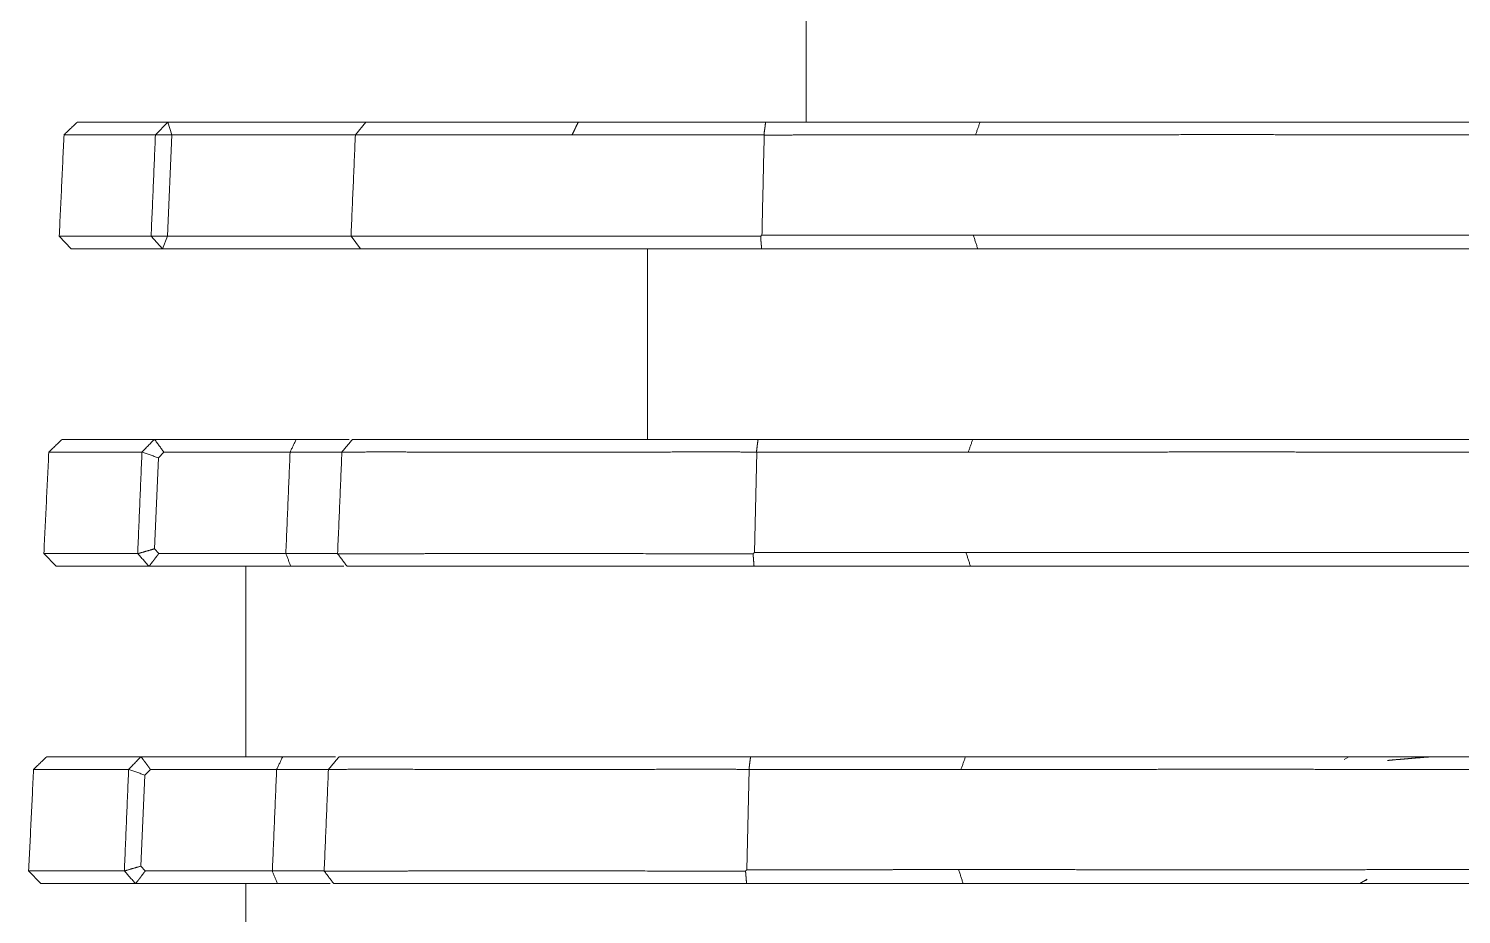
# Paper-space layout 'A3_1' of a CAD drawing. Header units: millimetres. Extents: x 0 to 420, y 0 to 297.
# Drawn here: x 181.93 to 193.21, y 136.53 to 143.5 of the extents above; entities that cross this region are included whole.
import ezdxf

# ---------------------------------------------------------------- set-up
doc = ezdxf.new("R2010")
doc.units = ezdxf.units.MM
doc.layers.add('170', color=7, linetype='Continuous', true_color=0xffffff)

psp = doc.layouts.new('A3_1')

# ---------------------------------------------------------------- linework, layer by layer
at = {"layer": '170', "color": 155, "linetype": 'Continuous', "lineweight": 13}
for p, q in [((188.051, 144.268), (188.051, 142.768)), ((183.023, 142.768), (182.925, 142.668)), ((182.925, 142.668), (183.055, 142.668)), ((183.055, 142.668), (183.021, 141.868)), ((183.023, 142.768), (183.055, 142.668)), ((183.023, 142.768), (184.583, 142.768)), ((184.583, 142.768), (184.5, 142.668)), ((187.21, 142.668), (186.207, 142.668)), ((182.167, 141.868), (182.262, 141.768)), ((182.891, 141.868), (183.021, 141.868)), ((182.891, 141.868), (182.98, 141.768)), ((183.021, 141.868), (182.98, 141.768)), ((184.541, 141.768), (182.98, 141.768)), ((183.021, 141.868), (184.466, 141.868)), ((184.466, 141.868), (184.541, 141.768)), ((186.801, 141.768), (186.801, 140.268)), ((184.034, 140.268), (184.45, 140.268)), ((182.948, 140.123), (182.917, 139.406)), ((182.991, 140.168), (182.948, 140.123)), ((184.394, 140.168), (183.986, 140.168)), ((187.644, 139.376), (187.662, 140.168)), ((182.917, 139.406), (182.951, 139.368)), ((182.046, 139.368), (182.142, 139.268)), ((183.952, 139.368), (184.36, 139.368)), ((183.637, 139.268), (183.637, 137.768)), ((184.408, 139.268), (183.992, 139.268)), ((183.928, 137.768), (184.344, 137.768)), ((192.327, 137.768), (192.291, 137.747)), ((182.842, 137.623), (182.811, 136.906)), ((182.885, 137.668), (182.842, 137.623)), ((184.288, 137.668), (183.88, 137.668)), ((187.585, 136.876), (187.603, 137.668)), ((181.926, 136.868), (182.021, 136.768)), ((182.811, 136.906), (182.845, 136.868)), ((183.846, 136.868), (184.254, 136.868)), ((192.471, 136.802), (192.413, 136.768)), ((183.637, 136.768), (183.637, 135.268)), ((184.302, 136.768), (183.886, 136.768))]:
    psp.add_line(p, q, dxfattribs=at)
for points in [[(182.205, 142.668), (182.167, 141.868)], [(182.31, 142.768), (182.204, 142.667)], [(182.925, 142.668), (182.205, 142.668)], [(182.31, 142.768), (183.023, 142.768)], [(182.891, 141.868), (182.925, 142.668)], [(186.207, 142.668), (183.055, 142.668)], [(184.5, 142.668), (184.466, 141.868)], [(187.721, 142.668), (184.5, 142.668)], [(184.583, 142.768), (187.732, 142.768)], [(187.703, 141.876), (187.721, 142.668)], [(187.732, 142.768), (189.422, 142.768)], [(189.386, 142.668), (189.422, 142.768)], [(189.368, 141.878), (189.404, 141.768)], [(182.167, 141.868), (182.891, 141.868)], [(182.98, 141.768), (182.262, 141.768)], [(184.466, 141.868), (187.693, 141.868)], [(187.701, 141.768), (184.541, 141.768)], [(187.693, 141.868), (187.703, 141.876)], [(189.404, 141.768), (187.701, 141.768)], [(182.19, 140.268), (182.084, 140.167)], [(182.19, 140.268), (182.917, 140.268)], [(182.819, 140.168), (182.916, 140.268)], [(182.917, 140.268), (184.034, 140.268)], [(182.991, 140.168), (182.918, 140.268)], [(184.034, 140.268), (183.986, 140.168)], [(184.477, 140.268), (184.394, 140.168)], [(187.673, 140.268), (189.364, 140.268)], [(189.329, 140.168), (189.364, 140.268)], [(182.085, 140.168), (182.046, 139.368)], [(182.819, 140.168), (182.085, 140.168)], [(182.785, 139.368), (182.819, 140.168)], [(182.948, 140.123), (182.819, 140.168)], [(183.986, 140.168), (182.991, 140.168)], [(183.986, 140.168), (183.952, 139.368)], [(184.394, 140.168), (184.36, 139.367)], [(182.046, 139.368), (182.785, 139.368)], [(182.874, 139.268), (182.786, 139.368)], [(182.951, 139.368), (183.952, 139.368)], [(183.952, 139.368), (183.992, 139.268)], [(184.36, 139.367), (184.435, 139.268)], [(189.31, 139.378), (189.346, 139.268)], [(182.874, 139.268), (182.142, 139.268)], [(183.992, 139.268), (182.875, 139.268)], [(189.346, 139.268), (187.641, 139.268)], [(182.069, 137.768), (181.964, 137.667)], [(182.069, 137.768), (182.811, 137.768)], [(182.714, 137.668), (182.811, 137.768)], [(182.811, 137.768), (183.928, 137.768)], [(183.928, 137.768), (183.88, 137.668)], [(184.372, 137.768), (184.288, 137.668)], [(187.614, 137.768), (189.307, 137.768)], [(189.271, 137.668), (189.307, 137.768)], [(181.965, 137.668), (181.926, 136.868)], [(182.714, 137.668), (181.965, 137.668)], [(182.68, 136.868), (182.714, 137.668)], [(182.842, 137.623), (182.714, 137.668)], [(183.88, 137.668), (182.885, 137.668)], [(183.88, 137.668), (183.846, 136.868)], [(184.288, 137.668), (184.254, 136.867)], [(181.926, 136.868), (182.68, 136.868)], [(182.768, 136.768), (182.68, 136.868)], [(182.845, 136.868), (183.846, 136.868)], [(183.846, 136.868), (183.886, 136.768)], [(184.254, 136.867), (184.33, 136.768)], [(189.253, 136.878), (189.288, 136.768)], [(182.768, 136.768), (182.021, 136.768)], [(183.886, 136.768), (182.769, 136.768)], [(189.288, 136.768), (187.582, 136.768)]]:
    psp.add_open_spline(points, degree=1, dxfattribs=at)
for points, knots in [([(186.207, 142.668), (186.228, 142.71), (186.242, 142.739), (186.249, 142.753), (186.256, 142.768)], [0, 0, 0.419855, 0.709887, 0.854984, 1, 1]), ([(187.719, 142.668), (187.722, 142.693), (187.726, 142.718), (187.729, 142.743), (187.732, 142.768)], [0, 0, 0.249687, 0.499652, 0.749722, 1, 1]), ([(189.386, 142.668), (189.285, 142.668), (189.131, 142.668), (189.027, 142.668), (188.766, 142.668), (188.45, 142.668), (188.291, 142.667), (188.185, 142.667), (187.925, 142.666), (187.721, 142.666)], [0, 0, 0.060725, 0.153252, 0.215752, 0.372765, 0.562413, 0.657745, 0.721288, 0.877632, 1, 1]), ([(196.543, 142.668), (196.108, 142.668), (195.667, 142.668), (195.222, 142.668), (194.998, 142.669), (194.774, 142.669), (194.322, 142.669), (193.868, 142.668), (193.412, 142.668), (192.956, 142.668), (192.5, 142.668), (192.045, 142.668), (191.591, 142.669), (191.141, 142.669), (190.696, 142.668), (189.818, 142.668), (189.386, 142.668)], [0, 0, 0.060823, 0.122337, 0.184503, 0.215819, 0.247236, 0.310341, 0.37381, 0.437499, 0.501248, 0.564931, 0.628532, 0.691895, 0.75478, 0.817033, 0.939645, 1, 1]), ([(189.422, 142.768), (191.164, 142.768), (194.758, 142.768), (196.509, 142.768)], [0, 0, 0.245818, 0.752974, 1, 1]), ([(187.703, 141.876), (187.804, 141.877), (187.907, 141.877), (188.011, 141.877), (188.116, 141.877), (188.536, 141.877), (188.747, 141.877), (188.852, 141.878), (188.958, 141.878), (189.165, 141.878), (189.368, 141.878)], [0, 0, 0.060944, 0.122633, 0.185041, 0.247834, 0.500087, 0.626828, 0.690366, 0.753569, 0.878063, 1, 1]), ([(189.368, 141.878), (189.803, 141.878), (190.242, 141.878), (190.687, 141.877), (190.911, 141.877), (191.363, 141.877), (191.589, 141.877), (192.044, 141.877), (192.501, 141.878), (192.959, 141.878), (193.188, 141.878), (193.418, 141.878), (193.875, 141.877), (194.331, 141.877), (194.558, 141.877), (194.898, 141.877), (195.123, 141.877), (195.46, 141.878), (196.124, 141.878), (196.56, 141.878)], [0, 0, 0.060408, 0.121552, 0.183388, 0.214559, 0.277298, 0.308825, 0.372084, 0.435584, 0.499289, 0.531155, 0.563019, 0.626603, 0.689974, 0.721579, 0.768815, 0.80017, 0.84693, 0.939287, 1, 1]), ([(187.701, 141.768), (187.699, 141.793), (187.696, 141.818), (187.695, 141.843), (187.693, 141.868)], [0, 0, 0.25028, 0.500372, 0.75021, 1, 1]), ([(196.527, 141.768), (194.767, 141.768), (191.155, 141.768), (189.404, 141.768)], [0, 0, 0.246978, 0.754156, 1, 1]), ([(184.477, 140.268), (185.417, 140.268), (187.673, 140.268)], [0, 0, 0.294257, 1, 1]), ([(187.66, 140.168), (187.663, 140.193), (187.666, 140.218), (187.669, 140.243), (187.673, 140.268)], [0, 0, 0.249782, 0.499666, 0.749729, 1, 1]), ([(189.364, 140.268), (192.959, 140.268), (196.565, 140.268)], [0, 0, 0.499244, 1, 1]), ([(187.662, 140.168), (187.427, 140.169), (187.195, 140.169), (186.743, 140.168), (186.523, 140.168), (186.307, 140.168), (185.887, 140.168), (185.485, 140.168), (185.101, 140.168), (184.738, 140.169), (184.394, 140.168)], [0, 0, 0.071935, 0.142776, 0.281017, 0.348398, 0.414608, 0.543064, 0.666182, 0.783543, 0.894814, 1, 1]), ([(189.329, 140.168), (189.227, 140.168), (189.125, 140.168), (189.021, 140.168), (188.917, 140.168), (188.497, 140.168), (188.286, 140.167), (188.18, 140.167), (188.074, 140.167), (187.866, 140.166), (187.662, 140.166)], [0, 0, 0.060698, 0.122165, 0.184388, 0.246983, 0.498927, 0.625817, 0.689491, 0.752781, 0.877588, 1, 1]), ([(196.599, 140.168), (196.157, 140.168), (195.709, 140.168), (195.257, 140.168), (195.144, 140.169), (194.916, 140.169), (194.572, 140.169), (194.342, 140.169), (193.881, 140.168), (193.418, 140.168), (192.954, 140.168), (192.491, 140.168), (192.028, 140.168), (191.798, 140.169), (191.568, 140.169), (191.111, 140.169), (190.658, 140.168), (189.767, 140.168), (189.329, 140.168)], [0, 0, 0.060812, 0.122324, 0.184498, 0.200144, 0.231514, 0.27875, 0.310359, 0.373849, 0.437559, 0.501319, 0.565023, 0.62865, 0.660375, 0.692027, 0.754878, 0.8171, 0.939663, 1, 1]), ([(182.917, 139.406), (182.884, 139.396), (182.818, 139.377), (182.786, 139.367)], [0, 0, 0.25, 0.75, 1, 1]), ([(182.951, 139.368), (182.932, 139.343), (182.913, 139.318), (182.903, 139.305), (182.884, 139.28), (182.875, 139.268)], [0, 0, 0.249992, 0.499918, 0.625045, 0.874971, 1, 1]), ([(184.36, 139.367), (184.53, 139.367), (184.885, 139.367), (185.164, 139.368), (185.356, 139.368), (185.653, 139.368), (185.961, 139.368), (186.171, 139.368), (186.494, 139.368), (187.166, 139.367), (187.633, 139.367)], [0, 0, 0.05187, 0.160291, 0.245611, 0.304384, 0.395179, 0.489063, 0.553354, 0.652107, 0.857385, 1, 1]), ([(187.633, 139.367), (187.638, 139.372), (187.644, 139.376)], [0, 0, 0.499417, 1, 1]), ([(187.641, 139.268), (187.639, 139.293), (187.637, 139.318), (187.635, 139.343), (187.633, 139.367)], [0, 0, 0.250246, 0.500321, 0.750244, 1, 1]), ([(187.644, 139.376), (187.745, 139.377), (187.848, 139.377), (187.952, 139.377), (188.057, 139.377), (188.477, 139.377), (188.689, 139.377), (188.795, 139.378), (188.9, 139.378), (189.107, 139.378), (189.31, 139.378)], [0, 0, 0.060982, 0.122683, 0.185115, 0.24792, 0.500205, 0.626955, 0.690479, 0.75368, 0.878124, 1, 1]), ([(189.31, 139.378), (189.752, 139.378), (190.198, 139.378), (190.65, 139.377), (190.764, 139.377), (190.992, 139.377), (191.566, 139.377), (192.028, 139.377), (192.492, 139.378), (192.958, 139.378), (193.423, 139.378), (193.887, 139.377), (194.351, 139.377), (194.812, 139.377), (195.27, 139.377), (195.724, 139.378), (196.616, 139.378)], [0, 0, 0.060383, 0.121508, 0.183335, 0.198902, 0.230137, 0.308674, 0.37196, 0.43553, 0.499226, 0.562886, 0.626501, 0.689943, 0.753056, 0.815698, 0.877841, 1, 1]), ([(187.641, 139.268), (185.378, 139.268), (184.435, 139.268)], [0, 0, 0.705825, 1, 1]), ([(196.582, 139.268), (192.958, 139.268), (189.346, 139.268)], [0, 0, 0.500824, 1, 1]), ([(182.812, 137.768), (182.83, 137.743), (182.839, 137.731), (182.858, 137.706), (182.867, 137.693), (182.876, 137.681), (182.885, 137.668)], [0, 0, 0.250024, 0.37497, 0.625061, 0.750008, 0.875053, 1, 1]), ([(184.372, 137.768), (185.325, 137.768), (187.614, 137.768)], [0, 0, 0.294, 1, 1]), ([(187.601, 137.668), (187.604, 137.693), (187.607, 137.718), (187.61, 137.743), (187.614, 137.768)], [0, 0, 0.249712, 0.499627, 0.749723, 1, 1]), ([(189.307, 137.768), (190.499, 137.768), (192.959, 137.768), (195.422, 137.768), (196.62, 137.768)], [0, 0, 0.163014, 0.49931, 0.836166, 1, 1]), ([(192.63, 137.738), (192.691, 137.744), (192.754, 137.749), (192.787, 137.752), (192.82, 137.755), (192.854, 137.758), (192.888, 137.76), (192.985, 137.768)], [0, 0, 0.172098, 0.350862, 0.442732, 0.536221, 0.631387, 0.727532, 1, 1]), ([(187.603, 137.668), (187.364, 137.669), (187.129, 137.669), (186.671, 137.668), (186.447, 137.668), (186.228, 137.668), (186.012, 137.668), (185.698, 137.668), (185.494, 137.668), (185.197, 137.668), (184.636, 137.669), (184.288, 137.668)], [0, 0, 0.071988, 0.142884, 0.281203, 0.348626, 0.414858, 0.479768, 0.574622, 0.636196, 0.725875, 0.894931, 1, 1]), ([(189.271, 137.668), (189.17, 137.668), (189.067, 137.668), (188.963, 137.668), (188.859, 137.668), (188.439, 137.668), (188.227, 137.667), (188.121, 137.667), (188.068, 137.667), (187.807, 137.666), (187.603, 137.666)], [0, 0, 0.060663, 0.122094, 0.184306, 0.246889, 0.49881, 0.625725, 0.689399, 0.721137, 0.877547, 1, 1]), ([(196.654, 137.668), (196.206, 137.668), (195.752, 137.668), (195.294, 137.668), (195.063, 137.669), (194.947, 137.669), (194.598, 137.669), (194.131, 137.669), (193.662, 137.668), (193.192, 137.668), (192.721, 137.668), (192.252, 137.668), (191.783, 137.669), (191.317, 137.669), (191.085, 137.669), (190.624, 137.668), (190.167, 137.668), (189.271, 137.668)], [0, 0, 0.060734, 0.122176, 0.184287, 0.215575, 0.231256, 0.278448, 0.341712, 0.405282, 0.468984, 0.532665, 0.596305, 0.659732, 0.722834, 0.75426, 0.816737, 0.878591, 1, 1]), ([(182.811, 136.906), (182.746, 136.887), (182.68, 136.867)], [0, 0, 0.500083, 1, 1]), ([(182.845, 136.868), (182.835, 136.855), (182.816, 136.83), (182.807, 136.818), (182.798, 136.805), (182.788, 136.793), (182.769, 136.768)], [0, 0, 0.124909, 0.374992, 0.5, 0.624909, 0.749918, 1, 1]), ([(184.254, 136.867), (184.426, 136.867), (184.786, 136.867), (185.069, 136.868), (185.264, 136.868), (185.565, 136.868), (185.877, 136.868), (186.09, 136.868), (186.418, 136.868), (187.1, 136.867), (187.574, 136.867)], [0, 0, 0.051808, 0.16013, 0.245391, 0.304141, 0.394924, 0.488802, 0.553106, 0.65189, 0.857284, 1, 1]), ([(187.574, 136.867), (187.579, 136.872), (187.585, 136.876)], [0, 0, 0.500336, 1, 1]), ([(187.582, 136.768), (187.58, 136.793), (187.578, 136.818), (187.576, 136.843), (187.574, 136.867)], [0, 0, 0.250255, 0.500322, 0.750236, 1, 1]), ([(187.585, 136.876), (187.686, 136.877), (187.841, 136.877), (187.946, 136.877), (188.208, 136.877), (188.419, 136.877), (188.631, 136.877), (188.737, 136.878), (188.842, 136.878), (189.049, 136.878), (189.253, 136.878)], [0, 0, 0.060996, 0.153865, 0.216571, 0.373968, 0.500322, 0.627073, 0.690597, 0.753774, 0.878182, 1, 1]), ([(189.253, 136.878), (189.701, 136.878), (190.154, 136.878), (190.613, 136.877), (190.844, 136.877), (191.076, 136.877), (191.543, 136.877), (192.012, 136.877), (192.484, 136.878), (192.957, 136.878), (193.193, 136.878), (193.547, 136.878), (193.783, 136.878), (194.137, 136.877), (194.607, 136.877), (195.073, 136.877), (195.536, 136.878), (196.222, 136.878), (196.672, 136.878)], [0, 0, 0.060365, 0.121479, 0.183304, 0.214474, 0.245761, 0.308647, 0.371951, 0.435531, 0.499234, 0.531073, 0.57882, 0.610642, 0.658302, 0.721606, 0.784478, 0.846885, 0.939312, 1, 1]), ([(187.582, 136.768), (186.379, 136.768), (184.329, 136.768)], [0, 0, 0.369806, 1, 1]), ([(196.638, 136.768), (195.434, 136.768), (192.957, 136.768), (190.486, 136.768), (189.288, 136.768)], [0, 0, 0.163877, 0.500896, 0.837048, 1, 1]), ([(192.461, 136.791), (192.462, 136.794), (192.463, 136.796)], [0, 0, 0.517332, 1, 1])]:
    psp.add_open_spline(points, degree=1, knots=knots, dxfattribs=at)

doc.saveas('drawing.dxf')
